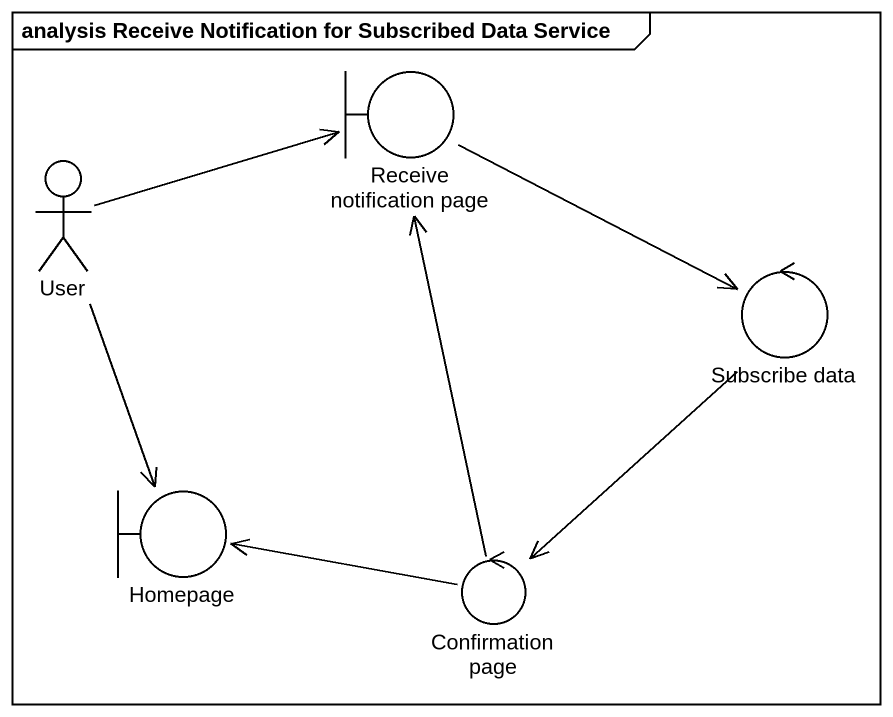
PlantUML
@startuml
mainframe analysis Receive Notification for Subscribed Data Service
boundary "Receive notification page" as Receive_notification_page
actor User
control "Subscribe data" as Subscribe_data
boundary Homepage
control "Confirmation page" as Confirmation_page
Receive_notification_page -right-> Subscribe_data
User -right-> Receive_notification_page
User --> Homepage
Subscribe_data --> Confirmation_page
Confirmation_page -up-> Receive_notification_page
Confirmation_page -left-> Homepage
@enduml
